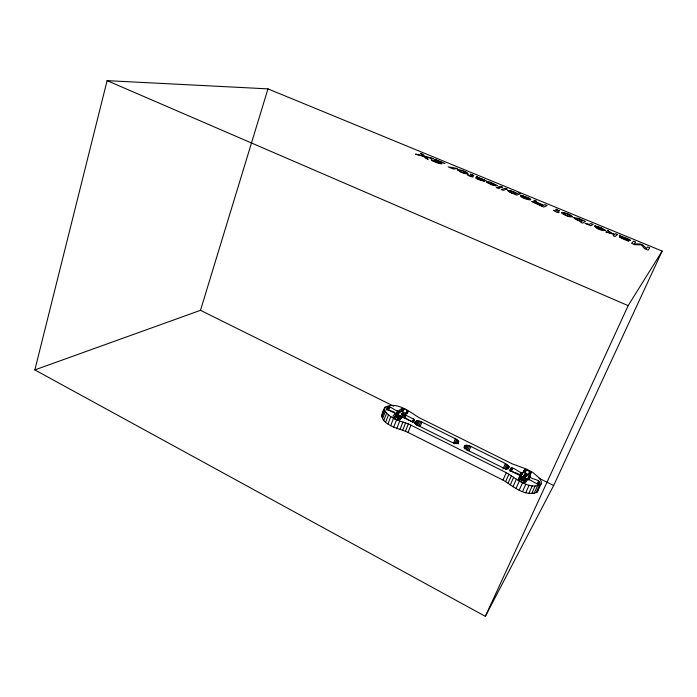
<?xml version="1.0" encoding="UTF-8"?>
<svg xmlns="http://www.w3.org/2000/svg" width="697" height="697" viewBox="0 0 697 697"><rect width="100%" height="100%" fill="white"/><g stroke="black" fill="none" stroke-linecap="round" stroke-linejoin="round"><path stroke-width="1.05" d="M537.291 491.986L541.351 483.378L541.386 481.871L539.565 478.264L532.856 472.461L526.749 469.177L512.217 463.836L419.036 417.642C409.27 411.639 396.985 401.263 385.136 407.179C380.466 413.704 380.745 420.195 387.959 424.003C393.953 428.402 401.533 429.186 408.067 432.428L502.99 480.102C513.123 485.966 524.867 497.458 537.291 491.986L537.979 490.74M512.365 471.756L519.657 475.389L521.391 475.563L524.606 469.595L525.712 469.482L530.948 472.357L529.136 475.816L530.225 477.044C531.489 479.501 542.24 479.632 538.964 483.971C534.634 484.04 531.436 479.292 527.028 479.309C525.233 477.515 521.975 475.52 519.5 476.887M531.027 472.575L529.668 475.676L530.983 472.758M34.85 369.907L107.111 80.643L267.97 88.867L662.15 251.068L553.653 485.521L485.347 616.357L34.85 369.907L200.492 310.322L393.657 406.151M509.115 467.121C508.357 470.083 504.436 468.48 502.563 467.617L467.661 450.227L464.742 448.084L464.359 446.237L466.136 445.191L469.604 445.836L505.395 463.531L508.923 466.459L508.305 468.95M200.492 310.322L267.97 88.867M385.136 407.179L381.782 415.647M381.843 417.102L384.657 409.81L384.587 408.381M382.522 418.723L385.345 411.422L384.657 409.81M386.574 409.845C387.907 402.23 394.763 411.805 399.137 411.23C400.418 405.549 413.373 411.274 405.088 414.184L403.946 417.085L404.774 418.156L412.441 421.973L413.6 419.071L405.915 415.255L405.088 414.184M386.774 409.749L387.889 406.856M387.062 409.705L388.177 406.813M387.41 409.731L388.534 406.839M388.926 406.917L387.811 409.81L388.621 410.115L389.745 407.222M383.803 420.465L386.643 413.138L385.345 411.422M388.22 409.941L389.344 407.048M385.641 422.243L388.49 414.907L386.643 413.138M387.959 424.003L390.817 416.658L388.49 414.907M390.677 425.658L393.544 418.305L390.817 416.658M393.3 418.165L394.772 416.902L395.905 413.983L395.094 412.912C394.415 411.038 383.315 410.002 387.689 406.952M394.972 416.867L395.643 415.133L397.726 414.82L401.681 416.301L403.302 417.991M389.571 410.585L396.218 413.896L397.351 410.995M395.46 416.623L396.14 414.881M396.218 413.896L396.776 413.931L397.909 411.03M395.835 417.381L396.846 414.776M396.776 413.931L397.377 414.001L398.51 411.108M396.715 417.425L397.726 414.82M397.377 414.001L398.004 414.123L399.137 411.23M393.666 427.148L396.549 419.794L393.544 418.305M397.36 418.479L398.719 415.011M398.004 414.123L400.836 411.683L401.96 408.808M400.836 411.683L402.152 408.712M398.396 418.81L399.756 415.342M401.028 411.587L402.43 408.677M401.306 411.544L402.779 408.695M401.655 411.561L403.171 408.773M399.407 419.245L400.766 415.778M402.047 411.639L403.58 408.904M407.301 410.742L406.168 413.609L402.857 411.944L403.981 409.078M401.89 414.924L402.57 413.199C408.79 416.449 397.482 413.818 402.57 413.199M396.828 428.402L399.721 421.049L408.355 423.881L506.275 472.671C516.468 478.508 528.204 489.93 540.672 484.598L541.351 483.378M400.662 418.897L401.681 416.301M402.3 415.055L402.979 413.33M402.7 415.229L403.38 413.504M403.066 415.429L403.746 413.713M405.802 413.408L406.935 410.542M404.295 417.451L405.436 414.549M404.565 417.808L405.706 414.907M400.017 429.387L402.918 422.033M404.774 418.156L405.915 415.255M406.473 413.835L407.606 410.969M407.065 413.103L407.823 411.195M407.196 413.321L407.945 411.404M402.735 430.206L405.637 422.861M405.436 431.225L408.355 423.881M408.067 432.428L410.986 425.092M412.816 422.19L413.6 419.071M413.121 422.417L413.966 419.289M413.73 421.685L414.279 419.516M414.541 423.628C414.985 419.707 419.559 420.788 421.912 422.068L456.544 439.354L458.696 441.489L458.06 443.928M415.081 423.131L415.804 421.31M415.29 423.724L416.37 421.005M415.76 424.49L417.207 420.875M416.449 425.449L418.261 420.918M417.634 425.675L419.446 421.154M418.88 426.067L420.692 421.546M420.099 426.59L421.912 422.068M453.512 443.248L455.402 438.701M454.653 443.893L456.544 439.354M456.004 443.701L457.52 440.068M457.11 443.519L458.251 440.792M457.938 443.309L458.696 441.489M464.054 447.518L464.821 445.697M464.185 448.084L465.343 445.348M464.603 448.833L466.136 445.191M465.622 448.859L467.164 445.217M466.424 449.992L468.349 445.444M467.678 450.384L469.604 445.836M468.924 450.933L470.858 446.385M502.981 469.011L505.395 463.531M504.567 468.776L506.58 464.202M505.595 469.517L507.616 464.951M506.797 469.377L508.409 465.718M508.113 468.288L508.923 466.459M502.99 480.102L506.275 472.671M509.899 470.118C512.129 463.975 518.289 473.429 522.706 472.627M509.882 470.911L511.18 467.966M510.213 470.911L511.52 467.975M505.639 481.549L508.932 474.117M510.605 470.98L511.912 468.044M511.032 471.111L512.33 468.175M511.459 471.303L512.757 468.367M508.104 483.134L511.415 475.694M510.317 484.807L513.637 477.367M512.957 486.785L516.294 479.327M519.657 475.389L520.973 472.444M520.189 475.398L521.504 472.461M510.927 468.036C507.311 472.157 518.333 472.488 519.457 474.849L520.11 475.659L518.219 480.616M520.772 475.45L522.088 472.514M519.213 479.039L520.537 476.077L520.11 475.659M519.718 478.159L520.511 476.399M519.213 480.32L520.006 478.551L519.561 477.915M515.946 488.623L519.291 481.157M520.162 479.048L521.347 476.408M521.391 475.563L524.606 469.595M523.29 472.514L524.754 469.473M523.447 472.383L524.998 469.412M523.691 472.322L525.329 469.412M520.746 480.102L522.323 476.582M524.022 472.322L525.712 469.482M524.405 472.392L526.139 469.612M523.604 475.955C526.749 469.839 529.25 480.442 524.388 474.213M521.809 480.433L523.386 476.914M523.856 475.894L524.641 474.143M529.703 475.493L525.25 472.705L526.557 469.795M524.188 475.894L524.972 474.152M524.571 475.964L525.355 474.221M522.872 480.895L524.458 477.384M524.989 476.095L525.782 474.352M525.416 476.286L526.209 474.535M519.16 490.261L522.523 482.794M525.817 476.504L526.601 474.762M523.883 481.47L525.468 477.95M526.165 476.757L526.949 475.014M524.754 482.106L526.348 478.586M528.431 474.291L529.746 471.381M528.831 474.518L530.147 471.599M526.139 481.287L527.028 479.24L527.481 479.876M529.18 474.762L530.495 471.852M529.459 475.023L530.774 472.113M530.225 477.044L528.901 479.989L527.812 478.761L529.136 475.816M529.633 475.276L530.948 472.357M522.48 491.62L525.852 484.154M528.239 479.17L529.563 476.234M528.605 479.588L529.929 476.643M525.756 492.657L529.136 485.199M528.866 493.319L532.255 485.87M531.68 493.581L535.069 486.14M537.187 484.119L538.528 481.174M537.596 484.345L538.938 481.4M538.398 483.622L539.295 481.662M534.076 493.441L537.465 486.018M538.676 483.892L539.574 481.923M538.868 484.145L539.766 482.176M538.947 484.371L539.844 482.411M535.976 492.901L539.356 485.495M485.347 616.357L628.154 305.635L662.15 251.068M415.273 421.807L415.456 423.532L418.209 425.579L452.039 442.438L456.805 443.64L458.609 442.604M527.812 478.761L529.206 476.443M527.028 479.309C526.932 486.558 513.802 480.085 520.537 476.077M395.643 415.133L395.443 415.987L396.288 417.111L400.034 418.984M395.905 413.983C387.227 416.902 400.636 422.957 401.916 416.972C406.046 416.431 412.171 424.813 414.506 419.751M394.833 419.167L395.591 419.254M525.73 481.409L522.584 480.425L520.006 478.551M396.549 419.794L399.721 421.049M107.111 80.643L628.154 305.635M539.025 478.264L553.653 485.521M396.419 419.568L397.098 420.012M619.502 236.98C626.333 241.031 635.359 243.436 621.558 237.764C635.612 243.201 630.942 239.21 622.421 236.858L619.328 235.281L620.408 236.109L619.502 236.98M507.695 190.621L509.472 192.102L516.756 195.116L520.563 193.775L518.646 192.982L517.252 193.47L510.126 190.577L507.695 190.621M477.375 177.064C471.355 177.813 482.899 181.15 484.546 181.194L477.393 178.449L486.584 181.011L476.286 176.594L477.375 177.064M497.161 185.524L495.846 185.881L492.221 184.993L486.489 182.126L492.204 184.653L495.105 184.792L487.551 181.725L488.632 181.812A4.295 0.645 20.6 0 1 490.819 182.387L497.161 185.524M431.234 159.866L432.741 161.103L438.779 163.429L441.549 163.804L433.307 160.772L444.974 163.446L434.945 159.317L434.37 159.404L442.351 162.697L431.234 159.866M575.949 218.501C582.474 224.417 586.308 219.389 575.949 218.501M522.14 196.458L524.571 198.087L528.587 199.115L522.14 196.458M457.258 169.824L462.163 172.638A5.123 0.767 20.3 0 0 465.343 173.658C474.091 175.034 459.48 168.543 457.258 169.824M570.477 215.87L568.926 216.148A2.971 0.453 21.3 0 1 566.861 215.539C558.314 211.94 568.369 213.221 570.477 215.87M484.528 180.166L478.177 178.179L480.076 178.301L484.528 180.166M559.308 210.799L557.713 211.74L559.011 212.568L556.746 212.236L553.479 210.285L555.701 210.903L557.208 210.137L555.814 209.126L559.308 210.799M605.667 230.446C602.321 231.029 596.048 228.799 594.558 226.046L603.436 229.705L601.433 228.163L594.977 225.933L601.075 227.701L605.667 230.446M535.949 201.738L543.503 205.293L544.941 204.639L547.11 205.537L543.756 207.07L531.75 201.555L535 201.964C531.07 200.187 537.474 199.499 535.949 201.738M529.11 198.767L520.502 195.508C518.847 197.721 536.341 202.452 529.075 198.105C514.935 193.2 523.325 195.622 529.11 198.767M471.921 174.895L469.752 175.444L467.504 174.799L470.301 176.541L473.193 176.864L471.66 176.228L473.838 175.435L470.344 174.18L471.921 174.895M646.38 248.541L642.739 244.943L640.465 244.002L634.026 243.872L635.69 242.033L633.521 241.145L631.56 243.331L634.854 244.691L641.301 244.804L644.708 248.759L648.062 250.145L649.752 247.827L647.557 246.921L646.38 248.541M572.586 216.811L570.041 216.863A5.349 0.81 21.3 0 1 566.853 215.843C553.087 209.841 569.571 212.803 572.586 216.811M573.875 217.664L575.87 219.511L581.734 221.681L580.714 222.343L582.701 223.162L585.445 221.332L577.944 218.257L573.875 217.664M534.146 202.269L541.952 205.981L543.12 205.458L534.146 202.269M622.16 237.259L628.346 239.585L622.16 237.259M617.368 234.488L615.146 236.553L613.142 235.725L614.466 234.523L605.832 231.892L611.164 233.277L607.305 230.341L612.855 233.713L614.789 234.227L615.399 233.678L617.368 234.488M516.555 193.688C506.763 193.409 509.28 188.286 516.555 193.688M592.859 224.39L590.951 225.75L585.027 223.345L589.34 224.382L590.847 223.554L592.859 224.39M466.45 172.987C456.596 172.717 458.286 167.498 466.45 172.987M507.128 189.061L503.164 190.307L501.221 189.506L505.212 188.277L507.128 189.061M498.878 188.138L496.342 187.493L498.878 188.138M502.354 187.092L499.427 187.972L497.466 187.162L500.411 186.291L502.354 187.092M457.066 168.439L453.642 169.083L448.162 166.862L457.066 168.439M603.149 229.871C598.348 229.757 590.638 223.833 603.149 229.871M423.759 156.433L415.525 154.124L423.123 155.875L420.535 153.384L423.027 154.403L424.926 156.337L433.586 158.759L425.632 156.912L428.185 159.352L425.623 158.289L423.759 156.433"/></g></svg>
